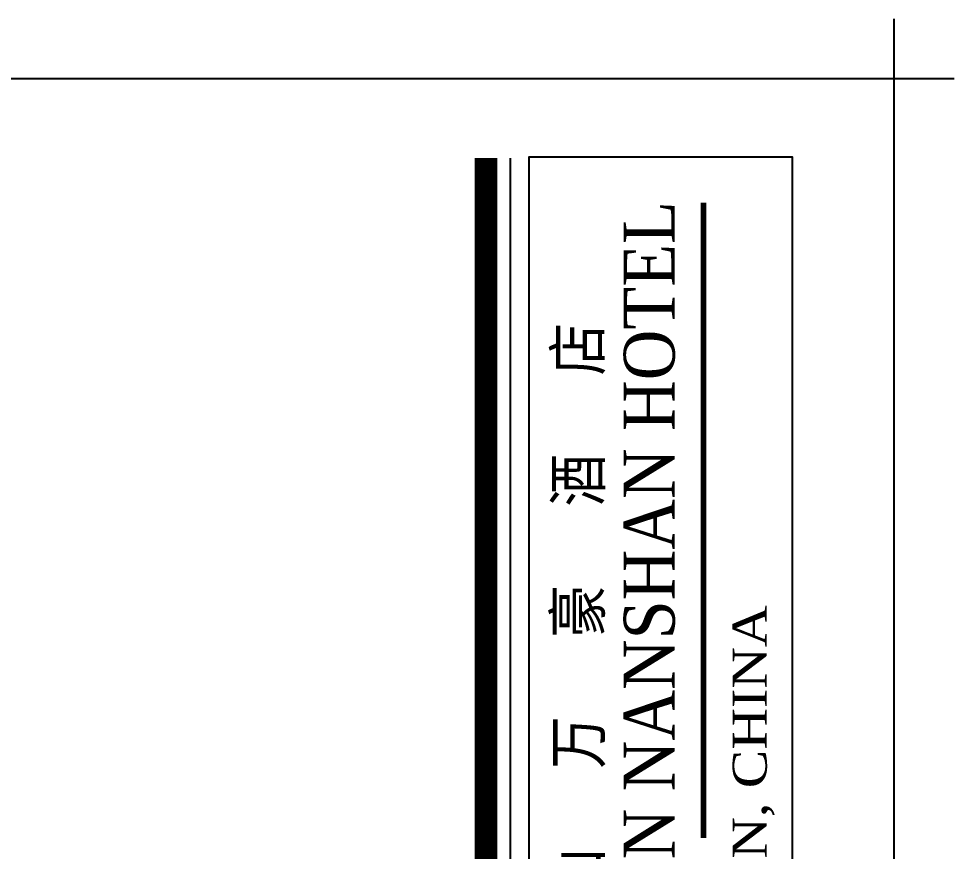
# Model space of a CAD drawing. Header units: millimetres. Extents: x 14385 to 129787, y 107826 to 186798.
# Drawn here: x 86669.4 to 86834.6, y 140242.8 to 140389.8 of the extents above; entities that cross this region are included whole.
import ezdxf
from ezdxf.enums import TextEntityAlignment as Align

# ---------------------------------------------------------------- set-up
doc = ezdxf.new("R2010")
doc.units = ezdxf.units.MM
doc.header["$LTSCALE"] = 1000
doc.layers.add('TK', color=1, linetype='Continuous')
doc.styles.add('SHT-TEXT3', font='times.ttf', dxfattribs={"width": 0.9, "height": 0.4375})
doc.styles.add('TIFF2', font='times.ttf', dxfattribs={"width": 1.12})
doc.styles.add('黑体', font='simhei.ttf', dxfattribs={"width": 0.8})

# ---------------------------------------------------------------- blocks, each defined once
blk = doc.blocks.new('FSAFDSAFSAD')
at = {"layer": 'TK', "color": 2, "ltscale": 3}
blk.add_line((-283.12, 1658.03), (-283.12, 2016.3), dxfattribs=at)
at = {"layer": 'TK', "color": 255}
blk.add_lwpolyline([(-172.35, 2036.09), (-187.35, 2036.09), (-187.35, 2051.09)], dxfattribs=at)
blk.add_lwpolyline([(-187.35, 2036.09), (-1376.35, 2036.09), (-1376.35, 1195.09), (-187.35, 1195.09)], close=True, dxfattribs=at)
at = {"layer": 'TK', "color": 8, "ltscale": 3, "const_width": 5.66}
blk.add_lwpolyline([(-289.22, 1658.26), (-289.22, 2016.3)], dxfattribs=at)
at = {"layer": 'TK', "color": 150, "ltscale": 3}
blk.add_lwpolyline([(-278.49, 1658.23), (-278.49, 2016.6), (-212.8, 2016.6), (-212.8, 1658.23)], close=True, dxfattribs=at)
at = {"layer": 'TK', "color": 6, "linetype": 'Continuous', "const_width": 1.41}
blk.add_lwpolyline([(-234.99, 2005.18), (-234.99, 1846.55)], dxfattribs=at)
at = {"layer": 'TK', "color": 6, "style": 'SHT-TEXT3', "width": 0.930863}
blk.add_text('MARRIOTT SHENZHEN NANSHAN HOTEL', height=12.735, rotation=90, dxfattribs=at).set_placement((-242.16, 1665.7), (-242.16, 2005.55), align=Align.FIT)
at = {"layer": 'TK', "color": 6, "linetype": 'Continuous', "style": '黑体', "width": 0.8}
blk.add_text('深   圳   市   南   山   万   豪   酒   店', height=11.32, rotation=90, dxfattribs=at).set_placement((-260.69, 1700.12), (-260.69, 1975.18), align=Align.FIT)
at = {"layer": 'TK', "color": 170, "style": 'TIFF2', "width": 1.15}
blk.add_text('SHENZHEN, CHINA', height=8.49, rotation=90, dxfattribs=at).set_placement((-219.18, 1775.69), (-219.18, 1904.63), align=Align.FIT)

msp = doc.modelspace()

# ---------------------------------------------------------------- block references
at = {"layer": 'TK', "xscale": 0.7073170731746359, "yscale": 0.7073170731746359, "zscale": 0.7073170731746359}
msp.add_blockref('FSAFDSAFSAD', (86956.46, 138939.04), dxfattribs=at)

doc.saveas('drawing.dxf')
